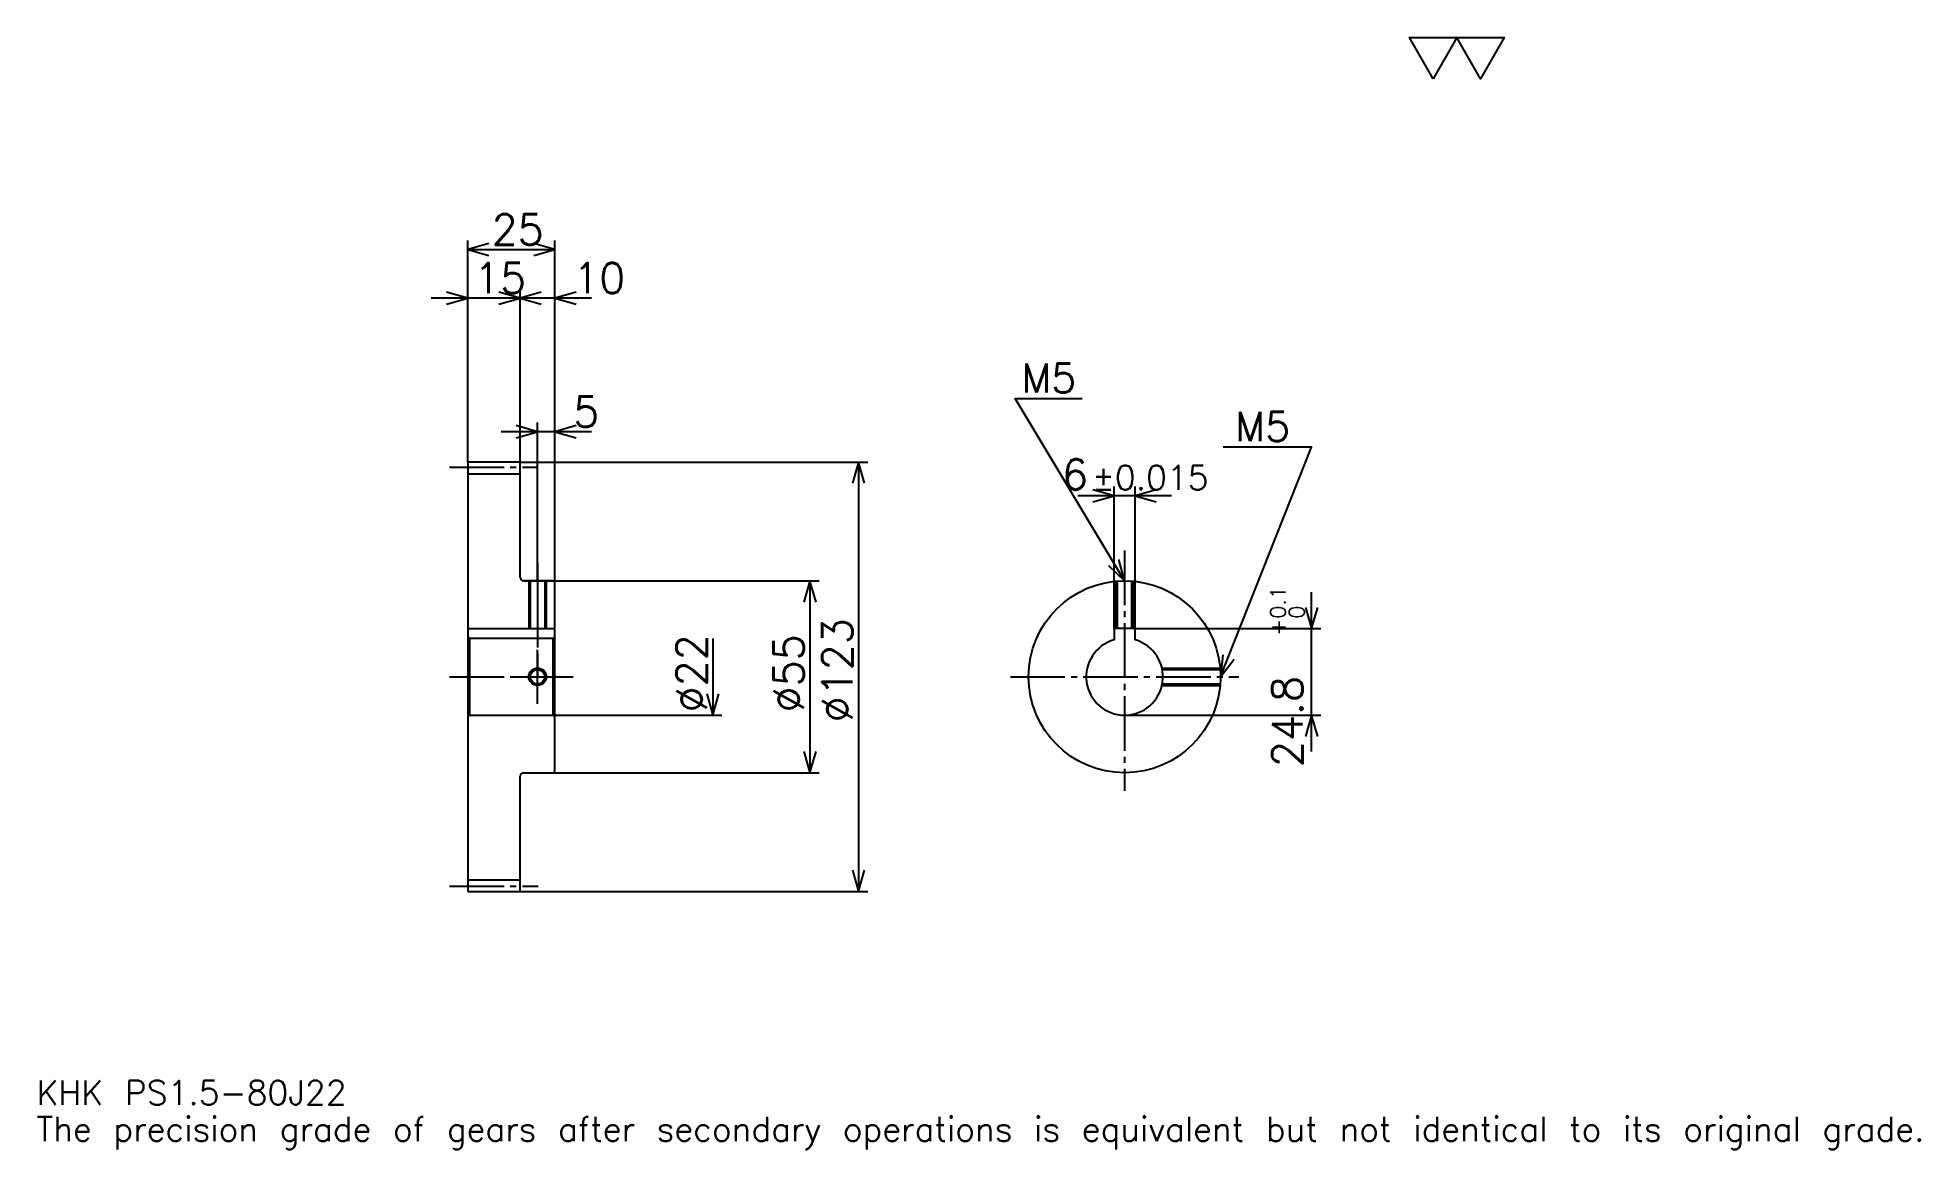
# Model space of a CAD drawing. Extents: x 18 to 557, y 6 to 325.
import ezdxf

# ---------------------------------------------------------------- set-up
doc = ezdxf.new("R2010")
doc.units = 0
doc.linetypes.add('DASHDOT', pattern=[20.869564, 15.652174, -1.73913, 1.73913, -1.73913])
doc.layers.get('0').update_dxf_attribs({"linetype": 'CONTINUOUS'})
doc.layers.add('DASHDOT', color=6, linetype='DASHDOT')
doc.styles.add('KANJI', font='TXT', dxfattribs={"bigfont": 'BIGFONT'})

msp = doc.modelspace()

# ---------------------------------------------------------------- linework, layer by layer
at = {"color": 5}
for p, q in [((140.869568, 203.239136), (140.869568, 266.717407)), ((165.869568, 203.239136), (165.869568, 266.717407)), ((140.869568, 264.108704), (165.869568, 264.108704)), ((166.304352, 250.195648), (130.434784, 250.195648)), ((176.304352, 250.195648), (145.434784, 250.195648)), ((155.869568, 203.239136), (155.869568, 252.804352)), ((176.304352, 211.934784), (150.434784, 211.934784)), ((160.869568, 203.239136), (160.869568, 214.543488)), ((140.869568, 203.13913), (140.869568, 203.239136)), ((155.769562, 203.239136), (165.869568, 203.239136)), ((155.869568, 203.13913), (155.869568, 203.239136)), ((160.869568, 169.239136), (160.869568, 203.239136)), ((160.869568, 169.239136), (160.869568, 203.239136)), ((165.869568, 203.239136), (255.434784, 203.239136)), ((165.869568, 168.739136), (165.869568, 203.239136)), ((252.82608, 203.239136), (252.82608, 80.239136)), ((326.021729, 155.539139), (326.021729, 196.195663)), ((332.021729, 155.539139), (332.021729, 196.195663)), ((342.456543, 193.58696), (315.586975, 193.58696)), ((156.869568, 169.239136), (165.869568, 169.239136)), ((165.869568, 169.239136), (241.521744, 169.239136)), ((238.913055, 169.239136), (238.913055, 114.239136)), ((382.608704, 120.304352), (382.608704, 165.973923)), ((211.08696, 152.739136), (211.08696, 130.739136)), ((332.021729, 155.539139), (385.217407, 155.539139)), ((165.869568, 130.739136), (213.695648, 130.739136)), ((329.021729, 130.739136), (385.217407, 130.739136)), ((156.869568, 114.239136), (165.869568, 114.239136)), ((165.869568, 114.239136), (241.521744, 114.239136)), ((155.769562, 80.239136), (165.869568, 80.239136)), ((165.869568, 80.239136), (255.434784, 80.239136))]:
    msp.add_line(p, q, dxfattribs=at)
at = {"color": 4}
for p, q in [((140.869568, 199.864136), (155.869568, 199.864136)), ((140.869568, 155.539139), (165.869568, 155.539139)), ((141.369568, 152.739136), (141.369568, 130.739136)), ((165.369568, 152.739136), (165.869568, 153.239136)), ((165.369568, 130.739136), (165.869568, 130.239136)), ((140.869568, 83.614136), (155.869568, 83.614136))]:
    msp.add_line(p, q, dxfattribs=at)
at = {"color": 7}
msp.add_lwpolyline([(417.391296, 313.043488), (410.608673, 324.800018), (437.739136, 324.800018), (430.956512, 313.043488), (424.17392, 324.800018), (417.391296, 313.043488)], dxfattribs=at)
at = {"color": 5}
for points in [[(146.956528, 265.847839), (140.869568, 264.108704), (146.956528, 262.369568)], [(159.782608, 262.369568), (165.869568, 264.108704), (159.782608, 265.847839)], [(134.782608, 248.456528), (140.869568, 250.195648), (134.782608, 251.934784)], [(149.782608, 248.456528), (155.869568, 250.195648), (149.782608, 251.934784)], [(161.956528, 251.934784), (155.869568, 250.195648), (161.956528, 248.456528)], [(171.956528, 251.934784), (165.869568, 250.195648), (171.956528, 248.456528)], [(329.021729, 169.239136), (297.717407, 221.413055), (316.847839, 221.413055)], [(154.782608, 210.195648), (160.869568, 211.934784), (154.782608, 213.67392)], [(171.956528, 213.67392), (165.869568, 211.934784), (171.956528, 210.195648)], [(356.521729, 141.739136), (382.608704, 207.5), (357.217407, 207.5)], [(254.565216, 197.152176), (252.82608, 203.239136), (251.08696, 197.152176)], [(319.934784, 191.847839), (326.021729, 193.58696), (319.934784, 195.326096)], [(338.108704, 195.326096), (332.021729, 193.58696), (338.108704, 191.847839)], [(324.398743, 173.563889), (329.021729, 169.239136), (327.381317, 175.353424)], [(240.652176, 163.152176), (238.913055, 169.239136), (237.17392, 163.152176)], [(380.869568, 161.626099), (382.608704, 155.539139), (384.347839, 161.626099)], [(357.149658, 148.038452), (356.521729, 141.739136), (360.382812, 146.755875)], [(209.347839, 136.826096), (211.08696, 130.739136), (212.82608, 136.826096)], [(384.347839, 124.652176), (382.608704, 130.739136), (380.869568, 124.652176)], [(237.17392, 120.326096), (238.913055, 114.239136), (240.652176, 120.326096)], [(251.08696, 86.326096), (252.82608, 80.239136), (254.565216, 86.326096)]]:
    msp.add_lwpolyline(points, dxfattribs=at)
at = {"color": 4}
for points in [[(155.869568, 170.239136), (155.869568, 203.13913), (155.769562, 203.239136), (140.969574, 203.239136), (140.869568, 203.13913), (140.869568, 130.239136)], [(156.869568, 114.239136), (165.369568, 114.239136), (165.869568, 114.739136), (165.869568, 168.739136), (165.369568, 169.239136), (156.869568, 169.239136)], [(158.369568, 169.239136), (158.369568, 155.539139)], [(158.804565, 169.239136), (158.804565, 155.539139)], [(162.93457, 169.239136), (162.93457, 155.539139)], [(163.369568, 169.239136), (163.369568, 155.539139)], [(326.521729, 155.539139), (326.521729, 169.125259)], [(326.956726, 155.539139), (326.956726, 169.161499)], [(331.086731, 155.539139), (331.086731, 169.161499)], [(331.521729, 155.539139), (331.521729, 169.125259)], [(140.869568, 130.239136), (141.369568, 130.739136), (165.369568, 130.739136), (165.369568, 152.739136), (141.369568, 152.739136), (140.869568, 153.239136)], [(332.021729, 152.322144), (332.021729, 155.539139), (326.021729, 155.539139), (326.021729, 152.322144)], [(339.733887, 144.239136), (356.407867, 144.239136)], [(339.826172, 143.804138), (356.444092, 143.804138)], [(339.733887, 139.239136), (356.407867, 139.239136)], [(339.826172, 139.674133), (356.444092, 139.674133)], [(140.869568, 130.239136), (140.869568, 80.339134), (140.969574, 80.239136), (155.769562, 80.239136), (155.869568, 80.339134), (155.869568, 113.239136)]]:
    msp.add_lwpolyline(points, dxfattribs=at)
for centre, radius in [((329.021729, 141.739136), 27.5), ((160.869568, 141.739136), 2.065)]:
    msp.add_circle(centre, radius, dxfattribs=at)
at = {"color": 7}
msp.add_circle((160.869568, 141.739136), 2.5, dxfattribs=at)
at = {"color": 4}
for centre, radius, start, end in [((156.869568, 170.239136), 1, 180, 270), ((329.021729, 141.739136), 11, 105.82662089, 74.17337911), ((156.869568, 113.239136), 1, 90, 180)]:
    msp.add_arc(centre, radius, start, end, dxfattribs=at)
at = {"layer": 'DASHDOT', "color": 7}
for p, q in [((135.652176, 201.739136), (161.08696, 201.739136)), ((329.021729, 177.934784), (329.021729, 109.021744)), ((160.869568, 169.239136), (160.869568, 141.739136)), ((135.652176, 141.739136), (171.08696, 141.739136)), ((296.304352, 141.739136), (361.739136, 141.739136)), ((135.652176, 81.739136), (161.08696, 81.739136))]:
    msp.add_line(p, q, dxfattribs=at)
for points in [[(160.869568, 174.456528), (160.869568, 150.321747)], [(160.869568, 134.021744), (160.869568, 149.456528)], [(153.152176, 141.739136), (168.58696, 141.739136)]]:
    msp.add_lwpolyline(points, dxfattribs=at)

# ---------------------------------------------------------------- texts
at = {"color": 7, "style": 'KANJI'}
for s, height, p in [('25', 8.695652, (147.717392, 265.5)), ('15', 8.695652, (142.717392, 251.58696)), ('10', 8.695652, (171.08696, 251.58696)), ('M5', 8.347826, (299.456543, 223.152176)), ('5', 8.695652, (171.08696, 213.32608)), ('M5', 8.347826, (360.695679, 209.239136)), ('6', 8.695652, (311.072205, 195.326096)), ('%%p0.015', 6.956522, (319.67981, 195.326096)), ('KHK PS1.5-80J22', 6.956522, (17.391304, 19.130434)), ('The precision grade of gears after secondary operations is equivalent but not identical to its original grade.', 6.956522, (17.391304, 8.695652))]:
    msp.add_text(s, height=height, dxfattribs=at).set_placement(p)
for s, height, p in [('0.1', 4.347826, (375.130432, 158.372498)), ('%%c123', 8.695652, (251.08696, 128.695648)), ('+', 4.347826, (375.130432, 153.502945)), ('0', 4.347826, (380.521729, 158.372498)), ('%%c22', 8.695652, (209.347839, 131.521744)), ('%%c55', 8.695652, (237.17392, 131.521744)), ('24.8', 8.695652, (380, 115.864716))]:
    msp.add_text(s, height=height, rotation=90, dxfattribs=at).set_placement(p)

doc.saveas('drawing.dxf')
